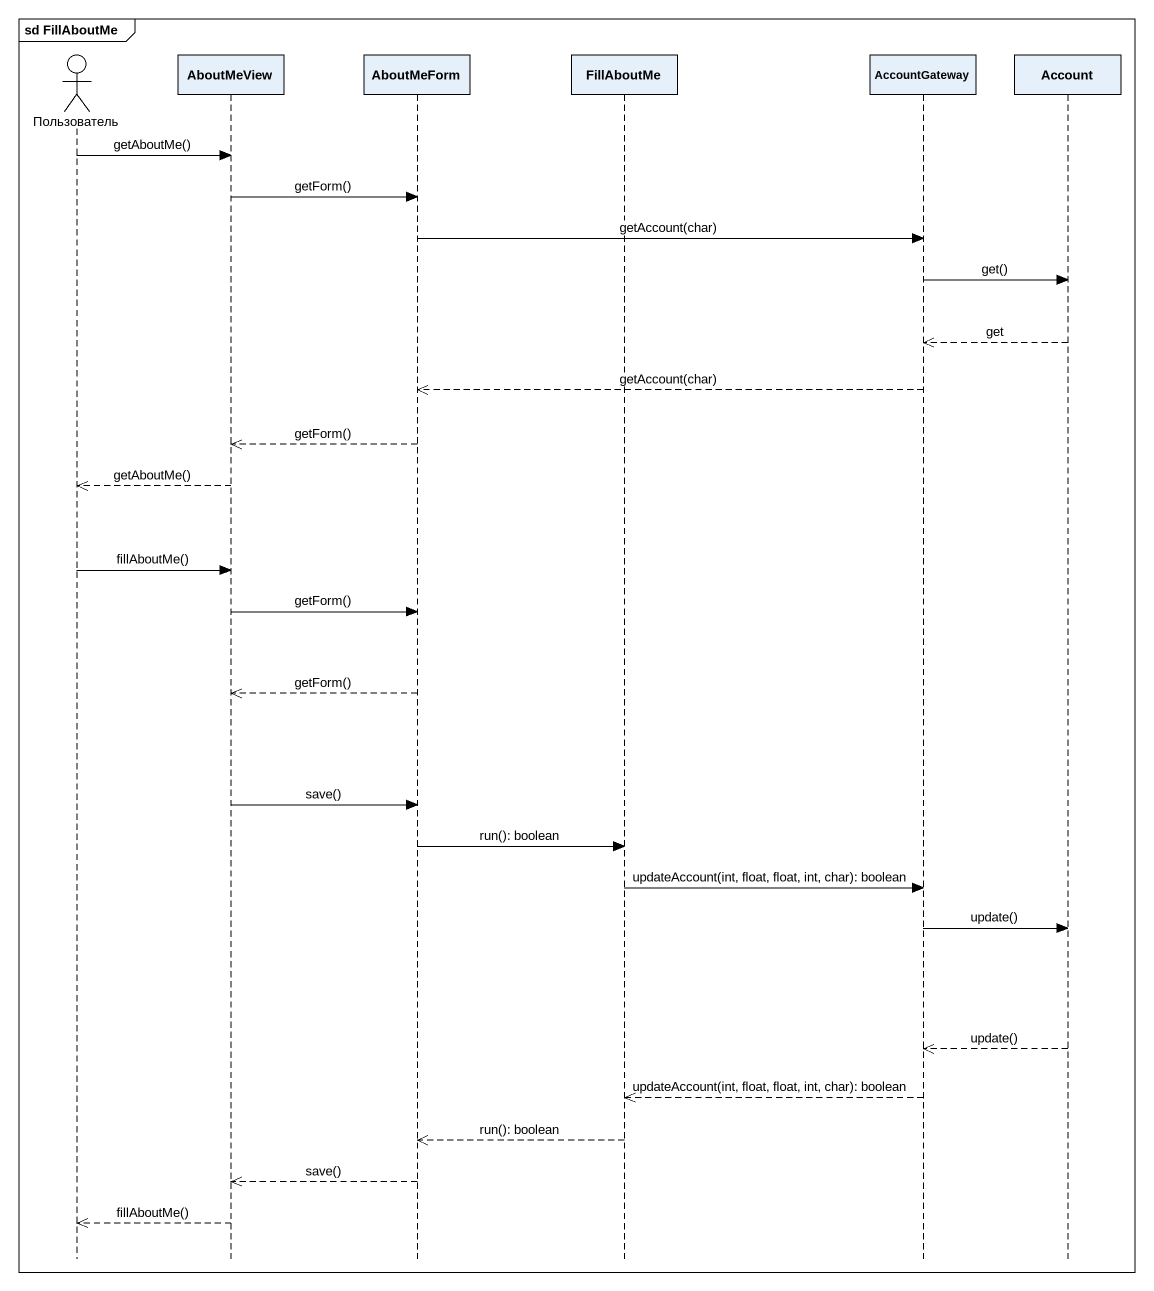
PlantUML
@startuml
mainframe sd FillAboutMe
hide footbox
actor Пользователь
participant AboutMeView
participant AboutMeForm
participant FillAboutMe
participant AccountGateway
participant Account

Пользователь -> AboutMeView : getAboutMe()
AboutMeView -> AboutMeForm : getForm()
AboutMeForm -> AccountGateway : getAccount(char)
AccountGateway -> Account : get()
Account -->> AccountGateway : get
AccountGateway -->> AboutMeForm : getAccount(char)
AboutMeForm -->> AboutMeView : getForm()
AboutMeView -->> Пользователь : getAboutMe()
Пользователь -> AboutMeView : fillAboutMe()
AboutMeView -> AboutMeForm : getForm()
AboutMeForm -->> AboutMeView : getForm()
AboutMeView -> AboutMeForm : save()
AboutMeForm -> FillAboutMe : run(): boolean
FillAboutMe -> AccountGateway : updateAccount(int, float, float, int, char): boolean
AccountGateway -> Account : update()
Account -->> AccountGateway : update()
AccountGateway -->> FillAboutMe : updateAccount(int, float, float, int, char): boolean
FillAboutMe -->> AboutMeForm : run(): boolean
AboutMeForm -->> AboutMeView : save()
AboutMeView -->> Пользователь : fillAboutMe()
@enduml
